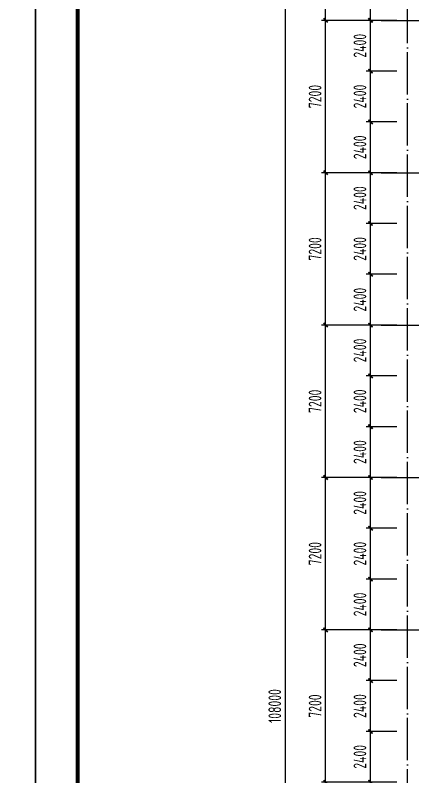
# Model space of a CAD drawing. Extents: x -32169 to 443031, y -120117 to 204739.
# Drawn here: x 215281 to 234060, y -43304 to -7321 of the extents above; entities that cross this region are included whole.
import ezdxf

# ---------------------------------------------------------------- set-up
doc = ezdxf.new("R2010")
doc.units = 0
doc.header["$LTSCALE"] = 1000
doc.linetypes.add('DOTE', pattern=[2.42, 2, -0.2, 0.02, -0.2])
doc.layers.get('0').update_dxf_attribs({"linetype": 'CONTINUOUS'})
doc.layers.get('Defpoints').update_dxf_attribs({"linetype": 'CONTINUOUS'})
for name, color, linetype in [('DIM', 3, 'CONTINUOUS'), ('DOTE', 1, 'CONTINUOUS'), ('PUB_TITLE', 3, 'CONTINUOUS')]:
    doc.layers.add(name, color=color, linetype=linetype)
doc.styles.add('TSSD_Dimension', font='Tssdeng.shx', dxfattribs={"width": 0.7, "bigfont": 'hztxt.shx'})
doc.dimstyles.new('TSSD_200_200', dxfattribs={"dimtxt": 600, "dimasz": 200, "dimexe": 200, "dimexo": 500, "dimgap": 200, "dimtad": 1, "dimdec": 0, "dimzin": 0, "dimdsep": 46, "dimtxsty": 'TSSD_Dimension', "dimblk": 'ARCHTICK', "dimblk1": 'ARCHTICK', "dimblk2": 'ARCHTICK', "dimcen": 0, "dimdle": 200, "dimclrt": 7, "dimadec": 0, "dimazin": 0, "dimtfac": 1, "dimtdec": 0, "dimtix": 1, "dimtmove": 2, "dimatfit": 3, "dimfxl": 1, "dimtolj": 1, "dimtzin": 0, "dimarcsym": 0})

# ---------------------------------------------------------------- blocks, each defined once
blk = doc.blocks.new('_ArchTick')
at = {"color": 0, "linetype": 'ByBlock', "const_width": 0.4}
blk.add_lwpolyline([(-0.5, -0.5), (0.5, 0.5)], dxfattribs=at)
blk = doc.blocks.new('*D541')
at = {"layer": 'Defpoints', "color": 0}
for p in [(229945, -36363), (232565, -36363), (232565, -43563)]:
    blk.add_point(p, dxfattribs=at)
at = {"layer": 'DIM', "color": 0, "lineweight": -2}
for p, q in [((229945, -43763), (229945, -36163)), ((232065, -36363), (229745, -36363)), ((232065, -43563), (229745, -43563))]:
    blk.add_line(p, q, dxfattribs=at)
at = {"layer": 'DIM', "color": 0, "lineweight": -2, "xscale": 200, "yscale": 200, "zscale": 200}
for p, rotation in [((229945, -36363), 90), ((229945, -43563), 270)]:
    blk.add_blockref('_ArchTick', p, dxfattribs=dict(at, rotation=rotation))
at = {"layer": 'DIM', "color": 7, "insert": (229445, -39963), "char_height": 600, "attachment_point": 5, "rotation": 90, "style": 'TSSD_Dimension'}
blk.add_mtext('\\A1;7200', dxfattribs=at)
blk = doc.blocks.new('*D542')
at = {"layer": 'Defpoints', "color": 0}
for p in [(229945, -29163), (232565, -29163), (232565, -36363)]:
    blk.add_point(p, dxfattribs=at)
at = {"layer": 'DIM', "color": 0, "lineweight": -2}
for p, q in [((229945, -36563), (229945, -28963)), ((232065, -29163), (229745, -29163)), ((232065, -36363), (229745, -36363))]:
    blk.add_line(p, q, dxfattribs=at)
at = {"layer": 'DIM', "color": 0, "lineweight": -2, "xscale": 200, "yscale": 200, "zscale": 200}
for p, rotation in [((229945, -29163), 90), ((229945, -36363), 270)]:
    blk.add_blockref('_ArchTick', p, dxfattribs=dict(at, rotation=rotation))
at = {"layer": 'DIM', "color": 7, "insert": (229445, -32763), "char_height": 600, "attachment_point": 5, "rotation": 90, "style": 'TSSD_Dimension'}
blk.add_mtext('\\A1;7200', dxfattribs=at)
blk = doc.blocks.new('*D543')
at = {"layer": 'Defpoints', "color": 0}
for p in [(229945, -21963), (232565, -21963), (232565, -29163)]:
    blk.add_point(p, dxfattribs=at)
at = {"layer": 'DIM', "color": 0, "lineweight": -2}
for p, q in [((229945, -29363), (229945, -21763)), ((232065, -21963), (229745, -21963)), ((232065, -29163), (229745, -29163))]:
    blk.add_line(p, q, dxfattribs=at)
at = {"layer": 'DIM', "color": 0, "lineweight": -2, "xscale": 200, "yscale": 200, "zscale": 200}
for p, rotation in [((229945, -21963), 90), ((229945, -29163), 270)]:
    blk.add_blockref('_ArchTick', p, dxfattribs=dict(at, rotation=rotation))
at = {"layer": 'DIM', "color": 7, "insert": (229445, -25563), "char_height": 600, "attachment_point": 5, "rotation": 90, "style": 'TSSD_Dimension'}
blk.add_mtext('\\A1;7200', dxfattribs=at)
blk = doc.blocks.new('*D544')
at = {"layer": 'Defpoints', "color": 0}
for p in [(229945, -14763), (232565, -14763), (232565, -21963)]:
    blk.add_point(p, dxfattribs=at)
at = {"layer": 'DIM', "color": 0, "lineweight": -2}
for p, q in [((229945, -22163), (229945, -14563)), ((232065, -14763), (229745, -14763)), ((232065, -21963), (229745, -21963))]:
    blk.add_line(p, q, dxfattribs=at)
at = {"layer": 'DIM', "color": 0, "lineweight": -2, "xscale": 200, "yscale": 200, "zscale": 200}
for p, rotation in [((229945, -14763), 90), ((229945, -21963), 270)]:
    blk.add_blockref('_ArchTick', p, dxfattribs=dict(at, rotation=rotation))
at = {"layer": 'DIM', "color": 7, "insert": (229445, -18363), "char_height": 600, "attachment_point": 5, "rotation": 90, "style": 'TSSD_Dimension'}
blk.add_mtext('\\A1;7200', dxfattribs=at)
blk = doc.blocks.new('*D545')
at = {"layer": 'Defpoints', "color": 0}
for p in [(229945, -7563), (232565, -7563), (232565, -14763)]:
    blk.add_point(p, dxfattribs=at)
at = {"layer": 'DIM', "color": 0, "lineweight": -2}
for p, q in [((229945, -14963), (229945, -7363)), ((232065, -7563), (229745, -7563)), ((232065, -14763), (229745, -14763))]:
    blk.add_line(p, q, dxfattribs=at)
at = {"layer": 'DIM', "color": 0, "lineweight": -2, "xscale": 200, "yscale": 200, "zscale": 200}
for p, rotation in [((229945, -7563), 90), ((229945, -14763), 270)]:
    blk.add_blockref('_ArchTick', p, dxfattribs=dict(at, rotation=rotation))
at = {"layer": 'DIM', "color": 7, "insert": (229445, -11163), "char_height": 600, "attachment_point": 5, "rotation": 90, "style": 'TSSD_Dimension'}
blk.add_mtext('\\A1;7200', dxfattribs=at)
blk = doc.blocks.new('*D546')
at = {"layer": 'Defpoints', "color": 0}
for p in [(229945, -363), (232565, -363), (232565, -7563)]:
    blk.add_point(p, dxfattribs=at)
at = {"layer": 'DIM', "color": 0, "lineweight": -2}
for p, q in [((229945, -7763), (229945, -163)), ((232065, -363), (229745, -363)), ((232065, -7563), (229745, -7563))]:
    blk.add_line(p, q, dxfattribs=at)
at = {"layer": 'DIM', "color": 0, "lineweight": -2, "xscale": 200, "yscale": 200, "zscale": 200}
for p, rotation in [((229945, -363), 90), ((229945, -7563), 270)]:
    blk.add_blockref('_ArchTick', p, dxfattribs=dict(at, rotation=rotation))
at = {"layer": 'DIM', "color": 7, "insert": (229445, -3963), "char_height": 600, "attachment_point": 5, "rotation": 90, "style": 'TSSD_Dimension'}
blk.add_mtext('\\A1;7200', dxfattribs=at)
blk = doc.blocks.new('*D565')
at = {"layer": 'Defpoints', "color": 0}
for p in [(228041, 14037), (231965, 14037), (231965, -93963)]:
    blk.add_point(p, dxfattribs=at)
at = {"layer": 'DIM', "color": 0, "lineweight": -2}
for p, q in [((231465, 14037), (227841, 14037)), ((228041, -94163), (228041, 14237)), ((231465, -93963), (227841, -93963))]:
    blk.add_line(p, q, dxfattribs=at)
at = {"layer": 'DIM', "color": 0, "lineweight": -2, "xscale": 200, "yscale": 200, "zscale": 200}
for p, rotation in [((228041, 14037), 90), ((228041, -93963), 270)]:
    blk.add_blockref('_ArchTick', p, dxfattribs=dict(at, rotation=rotation))
at = {"layer": 'DIM', "color": 7, "insert": (227541, -39963), "char_height": 600, "attachment_point": 5, "rotation": 90, "style": 'TSSD_Dimension'}
blk.add_mtext('\\A1;108000', dxfattribs=at)
blk = doc.blocks.new('*D965')
at = {"layer": 'Defpoints', "color": 0}
for p in [(232065, -36363), (233805, -36363), (233805, -38763)]:
    blk.add_point(p, dxfattribs=at)
at = {"layer": 'DIM', "color": 0, "lineweight": -2}
for p, q in [((232065, -38963), (232065, -36163)), ((233305, -36363), (231865, -36363)), ((233305, -38763), (231865, -38763))]:
    blk.add_line(p, q, dxfattribs=at)
at = {"layer": 'DIM', "color": 0, "lineweight": -2, "xscale": 200, "yscale": 200, "zscale": 200}
for p, rotation in [((232065, -36363), 90), ((232065, -38763), 270)]:
    blk.add_blockref('_ArchTick', p, dxfattribs=dict(at, rotation=rotation))
at = {"layer": 'DIM', "color": 7, "insert": (231565, -37563), "char_height": 600, "attachment_point": 5, "rotation": 90, "style": 'TSSD_Dimension'}
blk.add_mtext('\\A1;2400', dxfattribs=at)
blk = doc.blocks.new('*D966')
at = {"layer": 'Defpoints', "color": 0}
for p in [(232065, -33963), (233805, -33963), (233805, -36363)]:
    blk.add_point(p, dxfattribs=at)
at = {"layer": 'DIM', "color": 0, "lineweight": -2}
for p, q in [((232065, -36563), (232065, -33763)), ((233305, -33963), (231865, -33963)), ((233305, -36363), (231865, -36363))]:
    blk.add_line(p, q, dxfattribs=at)
at = {"layer": 'DIM', "color": 0, "lineweight": -2, "xscale": 200, "yscale": 200, "zscale": 200}
for p, rotation in [((232065, -33963), 90), ((232065, -36363), 270)]:
    blk.add_blockref('_ArchTick', p, dxfattribs=dict(at, rotation=rotation))
at = {"layer": 'DIM', "color": 7, "insert": (231565, -35163), "char_height": 600, "attachment_point": 5, "rotation": 90, "style": 'TSSD_Dimension'}
blk.add_mtext('\\A1;2400', dxfattribs=at)
blk = doc.blocks.new('*D967')
at = {"layer": 'Defpoints', "color": 0}
for p in [(232065, -21963), (233805, -21963), (233805, -24363)]:
    blk.add_point(p, dxfattribs=at)
at = {"layer": 'DIM', "color": 0, "lineweight": -2}
for p, q in [((232065, -24563), (232065, -21763)), ((233305, -21963), (231865, -21963)), ((233305, -24363), (231865, -24363))]:
    blk.add_line(p, q, dxfattribs=at)
at = {"layer": 'DIM', "color": 0, "lineweight": -2, "xscale": 200, "yscale": 200, "zscale": 200}
for p, rotation in [((232065, -21963), 90), ((232065, -24363), 270)]:
    blk.add_blockref('_ArchTick', p, dxfattribs=dict(at, rotation=rotation))
at = {"layer": 'DIM', "color": 7, "insert": (231565, -23163), "char_height": 600, "attachment_point": 5, "rotation": 90, "style": 'TSSD_Dimension'}
blk.add_mtext('\\A1;2400', dxfattribs=at)
blk = doc.blocks.new('*D968')
at = {"layer": 'Defpoints', "color": 0}
for p in [(232065, -14763), (233805, -14763), (233805, -17163)]:
    blk.add_point(p, dxfattribs=at)
at = {"layer": 'DIM', "color": 0, "lineweight": -2}
for p, q in [((232065, -17363), (232065, -14563)), ((233305, -14763), (231865, -14763)), ((233305, -17163), (231865, -17163))]:
    blk.add_line(p, q, dxfattribs=at)
at = {"layer": 'DIM', "color": 0, "lineweight": -2, "xscale": 200, "yscale": 200, "zscale": 200}
for p, rotation in [((232065, -14763), 90), ((232065, -17163), 270)]:
    blk.add_blockref('_ArchTick', p, dxfattribs=dict(at, rotation=rotation))
at = {"layer": 'DIM', "color": 7, "insert": (231565, -15963), "char_height": 600, "attachment_point": 5, "rotation": 90, "style": 'TSSD_Dimension'}
blk.add_mtext('\\A1;2400', dxfattribs=at)
blk = doc.blocks.new('*D969')
at = {"layer": 'Defpoints', "color": 0}
for p in [(232065, -7563), (233805, -7563), (233805, -9963)]:
    blk.add_point(p, dxfattribs=at)
at = {"layer": 'DIM', "color": 0, "lineweight": -2}
for p, q in [((232065, -10163), (232065, -7363)), ((233305, -7563), (231865, -7563)), ((233305, -9963), (231865, -9963))]:
    blk.add_line(p, q, dxfattribs=at)
at = {"layer": 'DIM', "color": 0, "lineweight": -2, "xscale": 200, "yscale": 200, "zscale": 200}
for p, rotation in [((232065, -7563), 90), ((232065, -9963), 270)]:
    blk.add_blockref('_ArchTick', p, dxfattribs=dict(at, rotation=rotation))
at = {"layer": 'DIM', "color": 7, "insert": (231565, -8763), "char_height": 600, "attachment_point": 5, "rotation": 90, "style": 'TSSD_Dimension'}
blk.add_mtext('\\A1;2400', dxfattribs=at)
blk = doc.blocks.new('*D979')
at = {"layer": 'Defpoints', "color": 0}
for p in [(232065, -5163), (233805, -5163), (233805, -7563)]:
    blk.add_point(p, dxfattribs=at)
at = {"layer": 'DIM', "color": 0, "lineweight": -2}
for p, q in [((232065, -7763), (232065, -4963)), ((233305, -5163), (231865, -5163)), ((233305, -7563), (231865, -7563))]:
    blk.add_line(p, q, dxfattribs=at)
at = {"layer": 'DIM', "color": 0, "lineweight": -2, "xscale": 200, "yscale": 200, "zscale": 200}
for p, rotation in [((232065, -5163), 90), ((232065, -7563), 270)]:
    blk.add_blockref('_ArchTick', p, dxfattribs=dict(at, rotation=rotation))
at = {"layer": 'DIM', "color": 7, "insert": (231565, -6363), "char_height": 600, "attachment_point": 5, "rotation": 90, "style": 'TSSD_Dimension'}
blk.add_mtext('\\A1;2400', dxfattribs=at)
blk = doc.blocks.new('*D980')
at = {"layer": 'Defpoints', "color": 0}
for p in [(232065, -9963), (233805, -9963), (233805, -12363)]:
    blk.add_point(p, dxfattribs=at)
at = {"layer": 'DIM', "color": 0, "lineweight": -2}
for p, q in [((233305, -9963), (231865, -9963)), ((232065, -12563), (232065, -9763)), ((233305, -12363), (231865, -12363))]:
    blk.add_line(p, q, dxfattribs=at)
at = {"layer": 'DIM', "color": 0, "lineweight": -2, "xscale": 200, "yscale": 200, "zscale": 200}
for p, rotation in [((232065, -9963), 90), ((232065, -12363), 270)]:
    blk.add_blockref('_ArchTick', p, dxfattribs=dict(at, rotation=rotation))
at = {"layer": 'DIM', "color": 7, "insert": (231565, -11163), "char_height": 600, "attachment_point": 5, "rotation": 90, "style": 'TSSD_Dimension'}
blk.add_mtext('\\A1;2400', dxfattribs=at)
blk = doc.blocks.new('*D981')
at = {"layer": 'Defpoints', "color": 0}
for p in [(232065, -12363), (233805, -12363), (233805, -14763)]:
    blk.add_point(p, dxfattribs=at)
at = {"layer": 'DIM', "color": 0, "lineweight": -2}
for p, q in [((232065, -14963), (232065, -12163)), ((233305, -12363), (231865, -12363)), ((233305, -14763), (231865, -14763))]:
    blk.add_line(p, q, dxfattribs=at)
at = {"layer": 'DIM', "color": 0, "lineweight": -2, "xscale": 200, "yscale": 200, "zscale": 200}
for p, rotation in [((232065, -12363), 90), ((232065, -14763), 270)]:
    blk.add_blockref('_ArchTick', p, dxfattribs=dict(at, rotation=rotation))
at = {"layer": 'DIM', "color": 7, "insert": (231565, -13563), "char_height": 600, "attachment_point": 5, "rotation": 90, "style": 'TSSD_Dimension'}
blk.add_mtext('\\A1;2400', dxfattribs=at)
blk = doc.blocks.new('*D982')
at = {"layer": 'Defpoints', "color": 0}
for p in [(232065, -17163), (233805, -17163), (233805, -19563)]:
    blk.add_point(p, dxfattribs=at)
at = {"layer": 'DIM', "color": 0, "lineweight": -2}
for p, q in [((233305, -17163), (231865, -17163)), ((232065, -19763), (232065, -16963)), ((233305, -19563), (231865, -19563))]:
    blk.add_line(p, q, dxfattribs=at)
at = {"layer": 'DIM', "color": 0, "lineweight": -2, "xscale": 200, "yscale": 200, "zscale": 200}
for p, rotation in [((232065, -17163), 90), ((232065, -19563), 270)]:
    blk.add_blockref('_ArchTick', p, dxfattribs=dict(at, rotation=rotation))
at = {"layer": 'DIM', "color": 7, "insert": (231565, -18363), "char_height": 600, "attachment_point": 5, "rotation": 90, "style": 'TSSD_Dimension'}
blk.add_mtext('\\A1;2400', dxfattribs=at)
blk = doc.blocks.new('*D983')
at = {"layer": 'Defpoints', "color": 0}
for p in [(232065, -19563), (233805, -19563), (233805, -21963)]:
    blk.add_point(p, dxfattribs=at)
at = {"layer": 'DIM', "color": 0, "lineweight": -2}
for p, q in [((232065, -22163), (232065, -19363)), ((233305, -19563), (231865, -19563)), ((233305, -21963), (231865, -21963))]:
    blk.add_line(p, q, dxfattribs=at)
at = {"layer": 'DIM', "color": 0, "lineweight": -2, "xscale": 200, "yscale": 200, "zscale": 200}
for p, rotation in [((232065, -19563), 90), ((232065, -21963), 270)]:
    blk.add_blockref('_ArchTick', p, dxfattribs=dict(at, rotation=rotation))
at = {"layer": 'DIM', "color": 7, "insert": (231565, -20763), "char_height": 600, "attachment_point": 5, "rotation": 90, "style": 'TSSD_Dimension'}
blk.add_mtext('\\A1;2400', dxfattribs=at)
blk = doc.blocks.new('*D984')
at = {"layer": 'Defpoints', "color": 0}
for p in [(232065, -24363), (233805, -24363), (233805, -26763)]:
    blk.add_point(p, dxfattribs=at)
at = {"layer": 'DIM', "color": 0, "lineweight": -2}
for p, q in [((233305, -24363), (231865, -24363)), ((232065, -26963), (232065, -24163)), ((233305, -26763), (231865, -26763))]:
    blk.add_line(p, q, dxfattribs=at)
at = {"layer": 'DIM', "color": 0, "lineweight": -2, "xscale": 200, "yscale": 200, "zscale": 200}
for p, rotation in [((232065, -24363), 90), ((232065, -26763), 270)]:
    blk.add_blockref('_ArchTick', p, dxfattribs=dict(at, rotation=rotation))
at = {"layer": 'DIM', "color": 7, "insert": (231565, -25563), "char_height": 600, "attachment_point": 5, "rotation": 90, "style": 'TSSD_Dimension'}
blk.add_mtext('\\A1;2400', dxfattribs=at)
blk = doc.blocks.new('*D985')
at = {"layer": 'Defpoints', "color": 0}
for p in [(232065, -26763), (233805, -26763), (233805, -29163)]:
    blk.add_point(p, dxfattribs=at)
at = {"layer": 'DIM', "color": 0, "lineweight": -2}
for p, q in [((232065, -29363), (232065, -26563)), ((233305, -26763), (231865, -26763)), ((233305, -29163), (231865, -29163))]:
    blk.add_line(p, q, dxfattribs=at)
at = {"layer": 'DIM', "color": 0, "lineweight": -2, "xscale": 200, "yscale": 200, "zscale": 200}
for p, rotation in [((232065, -26763), 90), ((232065, -29163), 270)]:
    blk.add_blockref('_ArchTick', p, dxfattribs=dict(at, rotation=rotation))
at = {"layer": 'DIM', "color": 7, "insert": (231565, -27963), "char_height": 600, "attachment_point": 5, "rotation": 90, "style": 'TSSD_Dimension'}
blk.add_mtext('\\A1;2400', dxfattribs=at)
blk = doc.blocks.new('*D986')
at = {"layer": 'Defpoints', "color": 0}
for p in [(232065, -29163), (233805, -29163), (233805, -31563)]:
    blk.add_point(p, dxfattribs=at)
at = {"layer": 'DIM', "color": 0, "lineweight": -2}
for p, q in [((232065, -31763), (232065, -28963)), ((233305, -29163), (231865, -29163)), ((233305, -31563), (231865, -31563))]:
    blk.add_line(p, q, dxfattribs=at)
at = {"layer": 'DIM', "color": 0, "lineweight": -2, "xscale": 200, "yscale": 200, "zscale": 200}
for p, rotation in [((232065, -29163), 90), ((232065, -31563), 270)]:
    blk.add_blockref('_ArchTick', p, dxfattribs=dict(at, rotation=rotation))
at = {"layer": 'DIM', "color": 7, "insert": (231565, -30363), "char_height": 600, "attachment_point": 5, "rotation": 90, "style": 'TSSD_Dimension'}
blk.add_mtext('\\A1;2400', dxfattribs=at)
blk = doc.blocks.new('*D987')
at = {"layer": 'Defpoints', "color": 0}
for p in [(232065, -31563), (233805, -31563), (233805, -33963)]:
    blk.add_point(p, dxfattribs=at)
at = {"layer": 'DIM', "color": 0, "lineweight": -2}
for p, q in [((233305, -31563), (231865, -31563)), ((232065, -34163), (232065, -31363)), ((233305, -33963), (231865, -33963))]:
    blk.add_line(p, q, dxfattribs=at)
at = {"layer": 'DIM', "color": 0, "lineweight": -2, "xscale": 200, "yscale": 200, "zscale": 200}
for p, rotation in [((232065, -31563), 90), ((232065, -33963), 270)]:
    blk.add_blockref('_ArchTick', p, dxfattribs=dict(at, rotation=rotation))
at = {"layer": 'DIM', "color": 7, "insert": (231565, -32763), "char_height": 600, "attachment_point": 5, "rotation": 90, "style": 'TSSD_Dimension'}
blk.add_mtext('\\A1;2400', dxfattribs=at)
blk = doc.blocks.new('*D988')
at = {"layer": 'Defpoints', "color": 0}
for p in [(232065, -38763), (233805, -38763), (233805, -41163)]:
    blk.add_point(p, dxfattribs=at)
at = {"layer": 'DIM', "color": 0, "lineweight": -2}
for p, q in [((233305, -38763), (231865, -38763)), ((232065, -41363), (232065, -38563)), ((233305, -41163), (231865, -41163))]:
    blk.add_line(p, q, dxfattribs=at)
at = {"layer": 'DIM', "color": 0, "lineweight": -2, "xscale": 200, "yscale": 200, "zscale": 200}
for p, rotation in [((232065, -38763), 90), ((232065, -41163), 270)]:
    blk.add_blockref('_ArchTick', p, dxfattribs=dict(at, rotation=rotation))
at = {"layer": 'DIM', "color": 7, "insert": (231565, -39963), "char_height": 600, "attachment_point": 5, "rotation": 90, "style": 'TSSD_Dimension'}
blk.add_mtext('\\A1;2400', dxfattribs=at)
blk = doc.blocks.new('*D989')
at = {"layer": 'Defpoints', "color": 0}
for p in [(232065, -41163), (233805, -41163), (233805, -43563)]:
    blk.add_point(p, dxfattribs=at)
at = {"layer": 'DIM', "color": 0, "lineweight": -2}
for p, q in [((232065, -43763), (232065, -40963)), ((233305, -41163), (231865, -41163)), ((233305, -43563), (231865, -43563))]:
    blk.add_line(p, q, dxfattribs=at)
at = {"layer": 'DIM', "color": 0, "lineweight": -2, "xscale": 200, "yscale": 200, "zscale": 200}
for p, rotation in [((232065, -41163), 90), ((232065, -43563), 270)]:
    blk.add_blockref('_ArchTick', p, dxfattribs=dict(at, rotation=rotation))
at = {"layer": 'DIM', "color": 7, "insert": (231565, -42363), "char_height": 600, "attachment_point": 5, "rotation": 90, "style": 'TSSD_Dimension'}
blk.add_mtext('\\A1;2400', dxfattribs=at)

msp = doc.modelspace()

# ---------------------------------------------------------------- linework, layer by layer
at = {"layer": 'DOTE', "linetype": 'DOTE'}
for p, q in [((233805.24457, -95762.90283), (233805.24457, 15277.3647)), ((232565.24457, -7562.6353), (261469.06221, -7562.6353)), ((232565.24457, -14762.6353), (261469.06221, -14762.6353)), ((232565.24457, -21962.6353), (261469.06221, -21962.6353)), ((232565.24457, -29162.6353), (261469.06221, -29162.6353)), ((232565.24457, -36362.6353), (261469.06221, -36362.6353))]:
    msp.add_line(p, q, dxfattribs=at)
at = {"layer": 'PUB_TITLE'}
for points in [[(132230.54765, -120116.90179), (216230.54765, -120116.90179), (216230.54765, 28483.09821), (132230.54765, 28483.09821)], [(216230.54765, -120116.90179), (300230.54765, -120116.90179), (300230.54765, 28483.09821), (216230.54765, 28483.09821)]]:
    msp.add_lwpolyline(points, close=True, dxfattribs=at)
at = {"layer": 'PUB_TITLE', "const_width": 200}
msp.add_lwpolyline([(218230.54765, -118116.90179), (298230.54765, -118116.90179), (298230.54765, 23483.09821), (218230.54765, 23483.09821)], close=True, dxfattribs=at)

# ---------------------------------------------------------------- dimensions: what is measured, and where the dimension line sits
at = {"layer": 'DIM'}
for base, p1, p2, picture, middle in [((228041.16625, 14037.3647), (231965.24457, -93962.6353), (231965.24457, 14037.3647), '*D565', (227541.16625, -39962.6353)), ((232065.24457, -5162.6353), (233805.24457, -7562.6353), (233805.24457, -5162.6353), '*D979', (231565.24457, -6362.6353)), ((232065.24457, -7562.6353), (233805.24457, -9962.6353), (233805.24457, -7562.6353), '*D969', (231565.24457, -8762.6353)), ((232065.24457, -9962.6353), (233805.24457, -12362.6353), (233805.24457, -9962.6353), '*D980', (231565.24457, -11162.6353)), ((232065.24457, -12362.6353), (233805.24457, -14762.6353), (233805.24457, -12362.6353), '*D981', (231565.24457, -13562.6353)), ((232065.24457, -14762.6353), (233805.24457, -17162.6353), (233805.24457, -14762.6353), '*D968', (231565.24457, -15962.6353)), ((232065.24457, -17162.6353), (233805.24457, -19562.6353), (233805.24457, -17162.6353), '*D982', (231565.24457, -18362.6353)), ((232065.24457, -19562.6353), (233805.24457, -21962.6353), (233805.24457, -19562.6353), '*D983', (231565.24457, -20762.6353)), ((232065.24457, -21962.6353), (233805.24457, -24362.6353), (233805.24457, -21962.6353), '*D967', (231565.24457, -23162.6353)), ((232065.24457, -24362.6353), (233805.24457, -26762.6353), (233805.24457, -24362.6353), '*D984', (231565.24457, -25562.6353)), ((232065.24457, -26762.6353), (233805.24457, -29162.6353), (233805.24457, -26762.6353), '*D985', (231565.24457, -27962.6353)), ((232065.24457, -29162.6353), (233805.24457, -31562.6353), (233805.24457, -29162.6353), '*D986', (231565.24457, -30362.6353)), ((232065.24457, -31562.6353), (233805.24457, -33962.6353), (233805.24457, -31562.6353), '*D987', (231565.24457, -32762.6353)), ((232065.24457, -33962.6353), (233805.24457, -36362.6353), (233805.24457, -33962.6353), '*D966', (231565.24457, -35162.6353)), ((232065.24457, -36362.6353), (233805.24457, -38762.6353), (233805.24457, -36362.6353), '*D965', (231565.24457, -37562.6353)), ((232065.24457, -38762.6353), (233805.24457, -41162.6353), (233805.24457, -38762.6353), '*D988', (231565.24457, -39962.6353)), ((232065.24457, -41162.6353), (233805.24457, -43562.6353), (233805.24457, -41162.6353), '*D989', (231565.24457, -42362.6353))]:
    dim = msp.add_linear_dim(base=base, p1=p1, p2=p2, angle=90, dimstyle='TSSD_200_200', dxfattribs=at)
    dim.commit()
    dim.dimension.update_dxf_attribs({"geometry": picture, "text_midpoint": middle})
for p1, p2, picture, middle in [((232565.24457, -7562.6353), (232565.24457, -362.6353), '*D546', (229445.21334, -3962.6353)), ((232565.24457, -14762.6353), (232565.24457, -7562.6353), '*D545', (229445.21334, -11162.6353)), ((232565.24457, -21962.6353), (232565.24457, -14762.6353), '*D544', (229445.21334, -18362.6353)), ((232565.24457, -29162.6353), (232565.24457, -21962.6353), '*D543', (229445.21334, -25562.6353)), ((232565.24457, -36362.6353), (232565.24457, -29162.6353), '*D542', (229445.21334, -32762.6353)), ((232565.24457, -43562.6353), (232565.24457, -36362.6353), '*D541', (229445.21334, -39962.6353))]:
    dim = msp.add_aligned_dim(p1=p1, p2=p2, distance=2620.03123, dimstyle='TSSD_200_200', dxfattribs=at)
    dim.commit()
    dim.dimension.update_dxf_attribs({"geometry": picture, "text_midpoint": middle})

doc.saveas('drawing.dxf')
